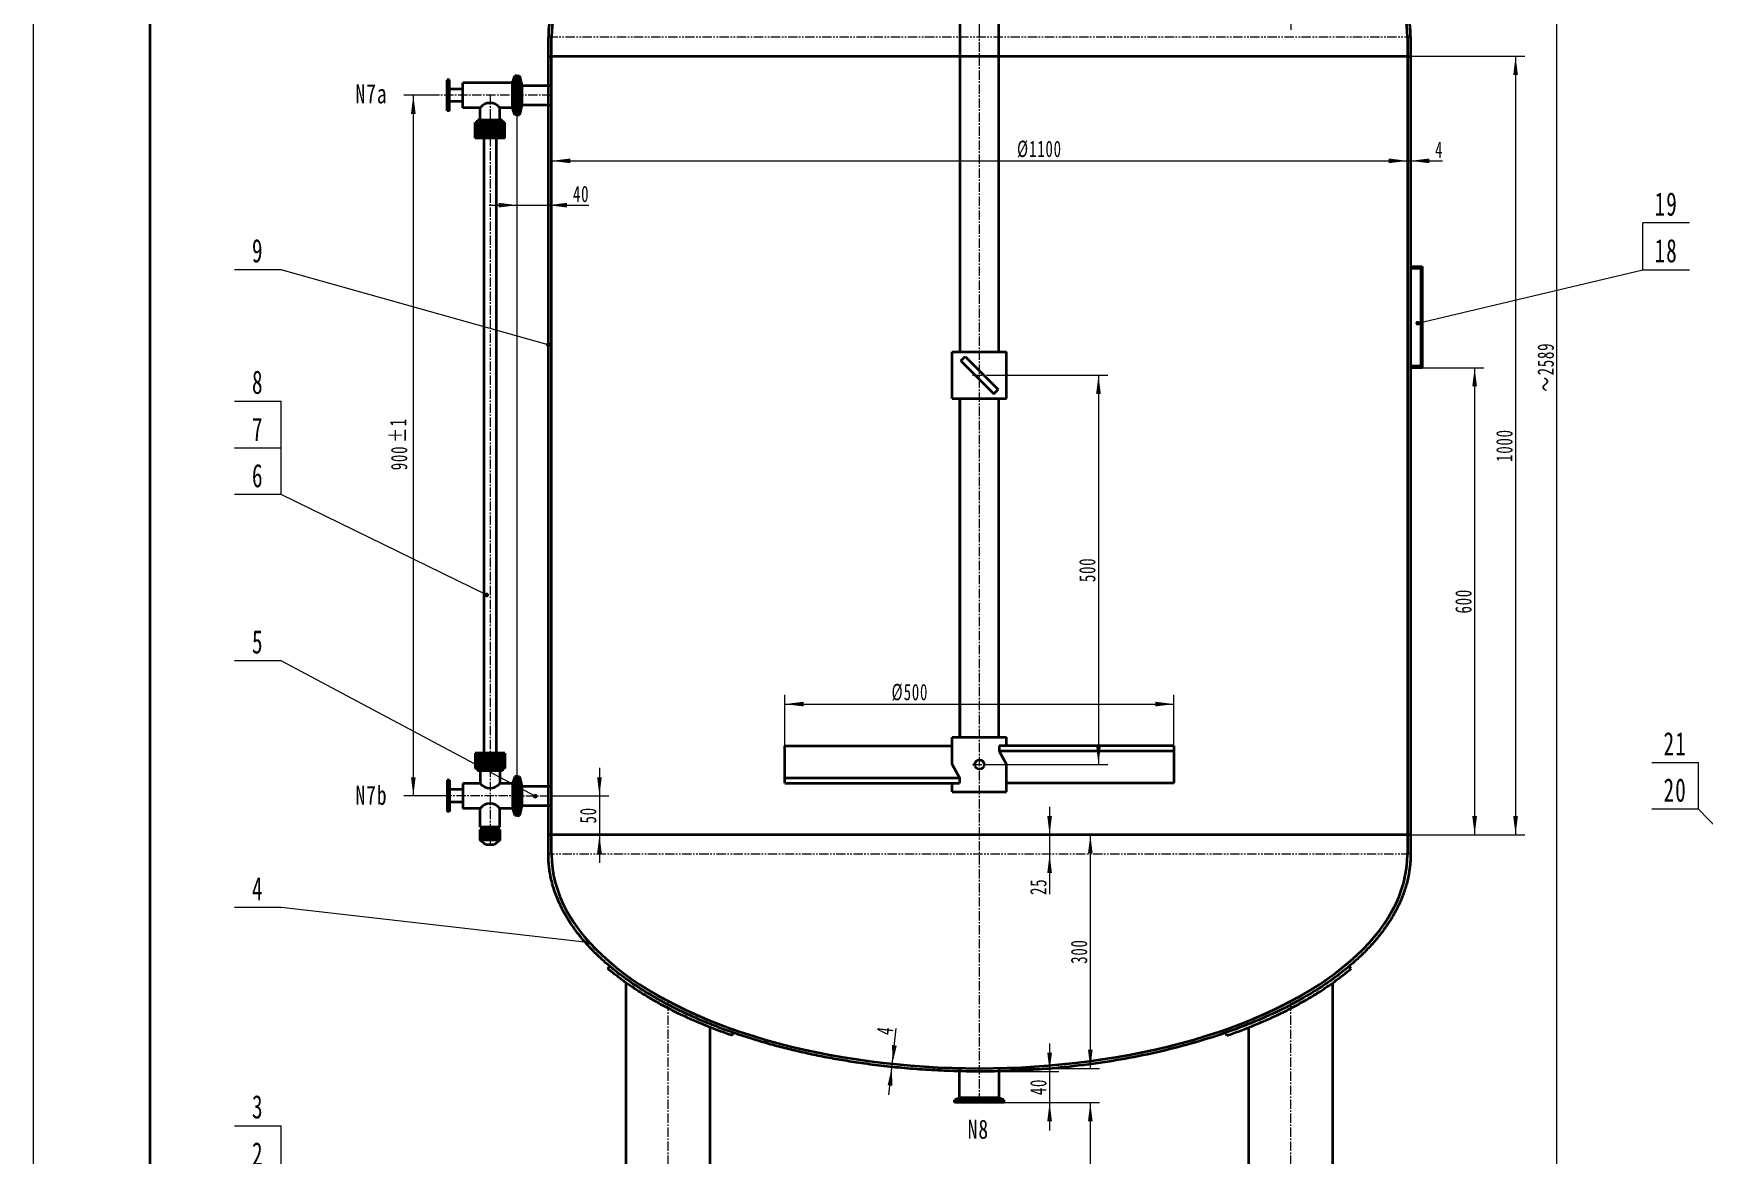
# Model space of a CAD drawing. Header units: millimetres. Extents: x -1782 to 1782, y -2523 to 2523.
# Drawn here: x -1782 to 364, y -276 to 1164 of the extents above; entities that cross this region are included whole.
import ezdxf

# ---------------------------------------------------------------- set-up
doc = ezdxf.new("R2010")
doc.units = ezdxf.units.MM
doc.linetypes.add('双点画线', pattern=[22, 12, -2, 2, -2, 2, -2])
doc.linetypes.add('点画线', pattern=[18, 12, -2, 2, -2])
doc.layers.get('0').update_dxf_attribs({"lineweight": 35})
for name, color, linetype, lineweight in [('中心线层', 1, '点画线', 18), ('双点画线', 6, '双点画线', 18), ('尺寸线层', 3, 'Continuous', 18), ('粗实线层', 7, 'Continuous', 35), ('细实线层', 4, 'Continuous', 18)]:
    doc.layers.add(name, color=color, linetype=linetype, lineweight=lineweight)
doc.styles.add('标准', font='', dxfattribs={"width": 0.667})
doc.styles.get('标准').set_extended_font_data('宋体')
doc.dimstyles.new('标准', dxfattribs={"dimscale": 6, "dimtxt": 3.5, "dimasz": 4, "dimexe": 2, "dimexo": 0, "dimtad": 1, "dimdsep": 46, "dimtxsty": '标准', "dimblk": '_CAXARROW', "dimcen": 0, "dimdle": 6, "dimazin": 2, "dimtfac": 0.707107, "dimtdec": 3, "dimtmove": 2, "dimatfit": 3, "dimfxl": 1, "dimfrac": 2, "dimtolj": 1, "dimarcsym": 1})

# ---------------------------------------------------------------- blocks, each defined once
blk = doc.blocks.new('*X3')
at = {"layer": '粗实线层'}
blk.add_line((-272, -410.5), (-272, 410.5), dxfattribs=at)
at = {"layer": '细实线层'}
blk.add_line((-297, -420.5), (-297, 420.5), dxfattribs=at)
blk = doc.blocks.new('*X5')
at = {"layer": '尺寸线层', "linetype": 'Continuous'}
for points in [[(122.7, 1134.4), (125.7, 1110.4), (119.7, 1110.4)], [(122.7, 134.4), (125.7, 158.4), (119.7, 158.4)]]:
    blk.add_hatch(color=0, dxfattribs=at).paths.add_polyline_path(points, flags=0)
at = {"layer": '尺寸线层', "color": 0, "linetype": 'Continuous'}
for p, q in [((-12.2, 1134.4), (134.7, 1134.4)), ((122.7, 1134.4), (122.7, 134.4)), ((-12.2, 134.4), (134.7, 134.4))]:
    blk.add_line(p, q, dxfattribs=at)
at = {"layer": '尺寸线层', "color": 0, "insert": (108.4, 634.4), "char_height": 21, "width": 79.566, "attachment_point": 5, "rotation": 90, "line_spacing_factor": 1.15057, "style": '标准'}
blk.add_mtext('\\T1.1;1000', dxfattribs=at)
blk = doc.blocks.new('_CAXARROW')
blk.add_hatch(color=0).paths.add_polyline_path([(0, 0), (-1, 0.125), (-1, -0.125)], flags=0)
blk = doc.blocks.new('*X6')
at = {"layer": '尺寸线层', "linetype": 'Continuous'}
for points in [[(-566.2, 1180.2), (-542.2, 1183.2), (-542.2, 1177.2)], [(-166.2, 1180.2), (-190.2, 1183.2), (-190.2, 1177.2)]]:
    blk.add_hatch(color=0, dxfattribs=at).paths.add_polyline_path(points, flags=0)
at = {"layer": '尺寸线层', "color": 0, "linetype": 'Continuous'}
for p, q in [((-166.2, 1285), (-166.2, 1168.2)), ((-566.2, 1157.9), (-566.2, 1192.2)), ((-566.2, 1180.2), (-166.2, 1180.2))]:
    blk.add_line(p, q, dxfattribs=at)
at = {"layer": '尺寸线层', "color": 0, "insert": (-366.2, 1194.6), "char_height": 21, "width": 60.66, "attachment_point": 5, "line_spacing_factor": 1.15057, "style": '标准'}
blk.add_mtext('\\T1.1;400', dxfattribs=at)
blk = doc.blocks.new('*X7')
at = {"layer": '尺寸线层', "linetype": 'Continuous'}
for points in [[(-413.3, 724.7), (-410.3, 700.7), (-416.3, 700.7)], [(-413.3, 224.7), (-410.3, 248.7), (-416.3, 248.7)]]:
    blk.add_hatch(color=0, dxfattribs=at).paths.add_polyline_path(points, flags=0)
at = {"layer": '尺寸线层', "color": 0, "linetype": 'Continuous'}
for p, q in [((-557.3, 724.7), (-401.3, 724.7)), ((-413.3, 724.7), (-413.3, 224.7)), ((-560.3, 224.7), (-401.3, 224.7))]:
    blk.add_line(p, q, dxfattribs=at)
at = {"layer": '尺寸线层', "color": 0, "insert": (-427.6, 474.7), "char_height": 21, "width": 59.721, "attachment_point": 5, "rotation": 90, "line_spacing_factor": 1.15057, "style": '标准'}
blk.add_mtext('\\T1.1;500', dxfattribs=at)
blk = doc.blocks.new('*X8')
at = {"layer": '尺寸线层', "linetype": 'Continuous'}
for points in [[(-816.3, 302.3), (-792.3, 305.3), (-792.3, 299.3)], [(-316.3, 302.3), (-340.3, 305.3), (-340.3, 299.3)]]:
    blk.add_hatch(color=0, dxfattribs=at).paths.add_polyline_path(points, flags=0)
at = {"layer": '尺寸线层', "color": 0, "linetype": 'Continuous'}
for p, q in [((-816.3, 223.8), (-816.3, 314.3)), ((-816.3, 302.3), (-316.3, 302.3)), ((-316.3, 223.8), (-316.3, 314.3))]:
    blk.add_line(p, q, dxfattribs=at)
at = {"layer": '尺寸线层', "color": 0, "insert": (-655.7, 317.3), "char_height": 21, "width": 82.853, "attachment_point": 5, "line_spacing_factor": 1.15057, "style": '标准'}
blk.add_mtext('\\T1.1;%%C500', dxfattribs=at)
blk = doc.blocks.new('*X9')
at = {"layer": '尺寸线层', "linetype": 'Continuous'}
for points in [[(175.8, 2029.7), (172.8, 2005.7), (178.8, 2005.7)], [(175.8, -559.6), (172.8, -535.6), (178.8, -535.6)]]:
    blk.add_hatch(color=0, dxfattribs=at).paths.add_polyline_path(points, flags=0)
at = {"layer": '尺寸线层', "color": 0, "linetype": 'Continuous'}
for p, q in [((-479.4, 2029.7), (187.8, 2029.7)), ((175.8, -559.6), (175.8, 2029.7)), ((-101.2, -559.6), (187.8, -559.6))]:
    blk.add_line(p, q, dxfattribs=at)
at = {"layer": '尺寸线层', "color": 0, "insert": (161.5, 735), "char_height": 21, "width": 123.199, "attachment_point": 5, "rotation": 90, "line_spacing_factor": 1.15057, "style": '标准'}
blk.add_mtext('\\T1.1;～2589', dxfattribs=at)
blk = doc.blocks.new('*X12')
at = {"layer": '尺寸线层', "linetype": 'Continuous'}
for points in [[(-1116.2, 1000.1), (-1092.2, 1003.1), (-1092.2, 997.1)], [(-16.2, 1000.1), (-40.2, 1003.1), (-40.2, 997.1)]]:
    blk.add_hatch(color=0, dxfattribs=at).paths.add_polyline_path(points, flags=0)
at = {"layer": '尺寸线层', "color": 0, "linetype": 'Continuous'}
for p, q in [((-1116.2, 999.8), (-1116.2, 1012.1)), ((-16.2, 1018.3), (-16.2, 988.1)), ((-1116.2, 1000.1), (-16.2, 1000.1))]:
    blk.add_line(p, q, dxfattribs=at)
at = {"layer": '尺寸线层', "color": 0, "insert": (-489.2, 1015.1), "char_height": 21, "width": 104.888, "attachment_point": 5, "line_spacing_factor": 1.15057, "style": '标准'}
blk.add_mtext('\\T1.1;%%C1100', dxfattribs=at)
blk = doc.blocks.new('*X13')
at = {"layer": '尺寸线层', "linetype": 'Continuous'}
for points in [[(-16.2, 1000.1), (-40.2, 1003.1), (-40.2, 997.1)], [(-12.2, 1000.1), (11.8, 1003.1), (11.8, 997.1)]]:
    blk.add_hatch(color=0, dxfattribs=at).paths.add_polyline_path(points, flags=0)
at = {"layer": '尺寸线层', "color": 0, "linetype": 'Continuous'}
for p, q in [((-16.2, 1017.9), (-16.2, 988.1)), ((-12.2, 1016.3), (-12.2, 988.1)), ((-52.2, 1000.1), (28.9, 1000.1))]:
    blk.add_line(p, q, dxfattribs=at)
at = {"layer": '尺寸线层', "color": 0, "insert": (24.5, 1014.4), "char_height": 21, "width": 42, "attachment_point": 5, "line_spacing_factor": 1.15057, "style": '标准'}
blk.add_mtext('\\T1.1;4', dxfattribs=at)
blk = doc.blocks.new('*X14')
at = {"layer": '尺寸线层', "linetype": 'Continuous'}
for points in [[(70.1, 734.4), (73.1, 710.4), (67.1, 710.4)], [(70.1, 134.4), (73.1, 158.4), (67.1, 158.4)]]:
    blk.add_hatch(color=0, dxfattribs=at).paths.add_polyline_path(points, flags=0)
at = {"layer": '尺寸线层', "color": 0, "linetype": 'Continuous'}
for p, q in [((2.8, 734.4), (82.1, 734.4)), ((70.1, 734.4), (70.1, 134.4)), ((-12.2, 134.4), (82.1, 134.4))]:
    blk.add_line(p, q, dxfattribs=at)
at = {"layer": '尺寸线层', "color": 0, "insert": (55.8, 434.4), "char_height": 21, "width": 60.191, "attachment_point": 5, "rotation": 90, "line_spacing_factor": 1.15057, "style": '标准'}
blk.add_mtext('\\T1.1;600', dxfattribs=at)
blk = doc.blocks.new('*X15')
at = {"layer": '尺寸线层', "linetype": 'Continuous'}
for points in [[(-476.1, -169.6), (-473.1, -145.6), (-479.1, -145.6)], [(-476.1, -209.6), (-473.1, -233.6), (-479.1, -233.6)]]:
    blk.add_hatch(color=0, dxfattribs=at).paths.add_polyline_path(points, flags=0)
at = {"layer": '尺寸线层', "color": 0, "linetype": 'Continuous'}
for p, q in [((-476.1, -133.6), (-476.1, -245.6)), ((-566.2, -169.6), (-464.1, -169.6)), ((-566.2, -209.6), (-464.1, -209.6))]:
    blk.add_line(p, q, dxfattribs=at)
at = {"layer": '尺寸线层', "color": 0, "insert": (-490.5, -189.6), "char_height": 21, "width": 42, "attachment_point": 5, "rotation": 90, "line_spacing_factor": 1.15057, "style": '标准'}
blk.add_mtext('\\T1.1;40', dxfattribs=at)
blk = doc.blocks.new('*X16')
at = {"layer": '尺寸线层', "linetype": 'Continuous'}
for points in [[(-423.8, -209.6), (-420.8, -233.6), (-426.8, -233.6)], [(-423.8, -559.6), (-420.8, -535.6), (-426.8, -535.6)]]:
    blk.add_hatch(color=0, dxfattribs=at).paths.add_polyline_path(points, flags=0)
at = {"layer": '尺寸线层', "color": 0, "linetype": 'Continuous'}
for p, q in [((-534.3, -209.6), (-411.8, -209.6)), ((-423.8, -209.6), (-423.8, -559.6)), ((-231.2, -559.6), (-435.8, -559.6))]:
    blk.add_line(p, q, dxfattribs=at)
at = {"layer": '尺寸线层', "color": 0, "insert": (-438.2, -384.6), "char_height": 21, "width": 59.721, "attachment_point": 5, "rotation": 90, "line_spacing_factor": 1.15057, "style": '标准'}
blk.add_mtext('\\T1.1;350', dxfattribs=at)
blk = doc.blocks.new('*X17')
at = {"layer": '尺寸线层', "linetype": 'Continuous'}
for points in [[(-423.8, 134.4), (-420.8, 110.4), (-426.8, 110.4)], [(-423.8, -165.6), (-420.8, -141.6), (-426.8, -141.6)]]:
    blk.add_hatch(color=0, dxfattribs=at).paths.add_polyline_path(points, flags=0)
at = {"layer": '尺寸线层', "color": 0, "linetype": 'Continuous'}
for p, q in [((-485, 134.4), (-411.8, 134.4)), ((-423.8, 134.4), (-423.8, -165.6)), ((-566.2, -165.6), (-411.8, -165.6))]:
    blk.add_line(p, q, dxfattribs=at)
at = {"layer": '尺寸线层', "color": 0, "insert": (-438.2, -15.6), "char_height": 21, "width": 59.721, "attachment_point": 5, "rotation": 90, "line_spacing_factor": 1.15057, "style": '标准'}
blk.add_mtext('\\T1.1;300', dxfattribs=at)
blk = doc.blocks.new('*X18')
at = {"layer": '尺寸线层', "linetype": 'Continuous'}
for points in [[(-476.1, 134.4), (-473.1, 158.4), (-479.1, 158.4)], [(-476.1, 109.4), (-473.1, 85.4), (-479.1, 85.4)]]:
    blk.add_hatch(color=0, dxfattribs=at).paths.add_polyline_path(points, flags=0)
at = {"layer": '尺寸线层', "color": 0, "linetype": 'Continuous'}
for p, q in [((-476.1, 170.4), (-476.1, 58)), ((-473.1, 134.4), (-488.1, 134.4))]:
    blk.add_line(p, q, dxfattribs=at)
at = {"layer": '尺寸线层', "color": 0, "insert": (-490.5, 67.6), "char_height": 21, "width": 42, "attachment_point": 5, "rotation": 90, "line_spacing_factor": 1.15057, "style": '标准'}
blk.add_mtext('\\T1.1;25', dxfattribs=at)
blk = doc.blocks.new('*X19')
at = {"layer": '尺寸线层', "linetype": 'Continuous'}
for points in [[(-678.2, -159.9), (-678.5, -135.7), (-672.5, -136.4)], [(-678.6, -163.9), (-684.3, -187.4), (-678.3, -188.1)]]:
    blk.add_hatch(color=0, dxfattribs=at).paths.add_polyline_path(points, flags=0)
at = {"layer": '尺寸线层', "color": 0, "linetype": 'Continuous'}
for p, q in [((-682.6, -199.7), (-673.1, -114.4)), ((-686.6, -163), (-666.7, -165.2)), ((-686.2, -159), (-666.2, -161.2))]:
    blk.add_line(p, q, dxfattribs=at)
at = {"layer": '尺寸线层', "color": 0, "insert": (-687.7, -117.2), "char_height": 21, "width": 42, "attachment_point": 5, "rotation": 83.6257, "line_spacing_factor": 1.15057, "style": '标准'}
blk.add_mtext('\\T1.1;4', dxfattribs=at)
blk = doc.blocks.new('*X41')
at = {"layer": '尺寸线层', "linetype": 'Continuous'}
for points in [[(-1160.2, 943.2), (-1184.2, 946.2), (-1184.2, 940.2)], [(-1120.2, 943.2), (-1096.2, 946.2), (-1096.2, 940.2)]]:
    blk.add_hatch(color=0, dxfattribs=at).paths.add_polyline_path(points, flags=0)
at = {"layer": '尺寸线层', "color": 0, "linetype": 'Continuous'}
for p, q in [((-1196.2, 943.2), (-1068.3, 943.2)), ((-1120.2, 944.2), (-1120.2, 931.2))]:
    blk.add_line(p, q, dxfattribs=at)
at = {"layer": '尺寸线层', "color": 0, "insert": (-1078.1, 957.5), "char_height": 21, "width": 42, "attachment_point": 5, "line_spacing_factor": 1.15057, "style": '标准'}
blk.add_mtext('\\T1.1;40', dxfattribs=at)
blk = doc.blocks.new('*X43')
at = {"color": 0, "char_height": 21, "attachment_point": 1, "rotation": 90, "line_spacing_factor": 1.15057, "style": '标准'}
for s, insert, width in [('\\T1.1;%%P1', (-1323.8, 638.1), 124.201), ('\\T1.1;900', (-1322.6, 602.7), 253.233)]:
    blk.add_mtext(s, dxfattribs=dict(at, insert=insert, width=width))
blk = doc.blocks.new('*X42')
at = {"layer": '尺寸线层', "linetype": 'Continuous'}
for points in [[(-1293.8, 1084.4), (-1290.8, 1060.4), (-1296.8, 1060.4)], [(-1293.8, 184.4), (-1290.8, 208.4), (-1296.8, 208.4)]]:
    blk.add_hatch(color=0, dxfattribs=at).paths.add_polyline_path(points, flags=0)
at = {"layer": '尺寸线层', "color": 0, "linetype": 'Continuous'}
for p, q in [((-1262.8, 1084.4), (-1305.8, 1084.4)), ((-1293.8, 1084.4), (-1293.8, 184.4)), ((-1255.9, 184.4), (-1305.8, 184.4))]:
    blk.add_line(p, q, dxfattribs=at)
at = {"layer": '尺寸线层', "color": 0}
blk.add_blockref('*X43', (0, 0), dxfattribs=at)
blk = doc.blocks.new('*X44')
at = {"layer": '尺寸线层', "linetype": 'Continuous'}
for points in [[(-1054.6, 184.4), (-1051.6, 208.4), (-1057.6, 208.4)], [(-1054.6, 134.4), (-1051.6, 110.4), (-1057.6, 110.4)]]:
    blk.add_hatch(color=0, dxfattribs=at).paths.add_polyline_path(points, flags=0)
at = {"layer": '尺寸线层', "color": 0, "linetype": 'Continuous'}
for p, q in [((-1054.6, 220.4), (-1054.6, 98.4)), ((-1116.2, 184.4), (-1042.6, 184.4)), ((-1116.2, 134.4), (-1042.6, 134.4))]:
    blk.add_line(p, q, dxfattribs=at)
at = {"layer": '尺寸线层', "color": 0, "insert": (-1069, 159.4), "char_height": 21, "width": 42, "attachment_point": 5, "rotation": 90, "line_spacing_factor": 1.15057, "style": '标准'}
blk.add_mtext('\\T1.1;50', dxfattribs=at)
blk = doc.blocks.new('C$E6778EEB6B824729816D1E28E424087D')
at = {"layer": '中心线层'}
for p, q in [((-9.1, -725.1), (8.9, -725.1)), ((-9.1, -1225.1), (8.9, -1225.1))]:
    blk.add_line(p, q, dxfattribs=at)
at = {"layer": '粗实线层'}
for p, q in [((25, -695.1), (25, 0)), ((-25, -695.1), (-25, 0)), ((-35.1, -755.1), (-35.1, -695.1)), ((-35.1, -695.1), (34.9, -695.1)), ((-24.1, -706.7), (-18.5, -701)), ((-24.1, -706.7), (18.3, -749.1)), ((-18.5, -701), (23.9, -743.5)), ((34.9, -755.1), (34.9, -695.1)), ((18.3, -749.1), (23.9, -743.5)), ((-35.1, -755.1), (34.9, -755.1)), ((-25.1, -1190.1), (-25.1, -755.1)), ((-25, -1190.1), (-25, -755.1)), ((24.9, -1190.1), (24.9, -755.1)), ((25, -1190.1), (25, -755.1)), ((-250.1, -1249.1), (-250.1, -1201)), ((-250.1, -1201), (-35.1, -1201)), ((-35.1, -1190.1), (34.9, -1190.1)), ((-35.1, -1225.1), (-35.1, -1190.1)), ((249.9, -1201), (25.4, -1201)), ((25.4, -1201), (25.4, -1208.1)), ((34.9, -1201), (34.9, -1190.1)), ((249.9, -1201), (249.9, -1249.1)), ((249.9, -1208.1), (25.4, -1208.1)), ((25.4, -1208.1), (34.9, -1225.1)), ((-250.1, -1242.1), (-25.5, -1242.1)), ((-35.1, -1225.1), (-25.5, -1242.1)), ((-25.5, -1242.1), (-25.5, -1249.1)), ((34.9, -1260.1), (34.9, -1225.1)), ((-250.1, -1249.1), (-25.5, -1249.1)), ((-35.1, -1260.1), (-35.1, -1249.1)), ((-35.1, -1260.1), (34.9, -1260.1)), ((249.9, -1249.1), (34.9, -1249.1))]:
    blk.add_line(p, q, dxfattribs=at)
blk.add_circle((-0.1, -1225.1), 6, dxfattribs=at)
blk = doc.blocks.new('*X61')
at = {"layer": '细实线层', "lineweight": 18}
h = blk.add_hatch(color=0, dxfattribs=at)
edge = h.paths.add_edge_path(flags=0)
edge.add_arc((0, 0), 3, 0, 360)
at = {"layer": '细实线层', "color": 0}
for p, q in [((-528.7, 313.3), (-468.7, 313.3)), ((-468.7, 253.3), (-468.7, 313.3)), ((-528.7, 253.3), (-468.7, 253.3)), ((-468.7, 193.3), (-468.7, 253.3)), ((-468.7, 193.3), (-528.7, 193.3)), ((0, 0), (-468.7, 193.3))]:
    blk.add_line(p, q, dxfattribs=at)
at = {"layer": '细实线层', "color": 0, "lineweight": 18, "char_height": 30, "width": 102, "attachment_point": 8, "line_spacing_factor": 1.15057, "style": '标准'}
for s, insert in [('\\T1.1;3', (-498.7, 322.3)), ('\\T1.1;2', (-498.7, 262.3)), ('\\T1.1;1', (-498.7, 202.3))]:
    blk.add_mtext(s, dxfattribs=dict(at, insert=insert))
blk = doc.blocks.new('*X62')
at = {"layer": '细实线层', "lineweight": 18}
h = blk.add_hatch(color=0, dxfattribs=at)
edge = h.paths.add_edge_path(flags=0)
edge.add_arc((0, 0), 3, 0, 360)
at = {"layer": '细实线层', "color": 0}
for p, q in [((-393.6, 45), (-453.6, 45)), ((0, 0), (-393.6, 45))]:
    blk.add_line(p, q, dxfattribs=at)
at = {"layer": '细实线层', "color": 0, "lineweight": 18, "insert": (-423.6, 54), "char_height": 30, "width": 102, "attachment_point": 8, "line_spacing_factor": 1.15057, "style": '标准'}
blk.add_mtext('\\T1.1;4', dxfattribs=at)
blk = doc.blocks.new('*X63')
at = {"layer": '细实线层', "lineweight": 18}
h = blk.add_hatch(color=0, dxfattribs=at)
edge = h.paths.add_edge_path(flags=0)
edge.add_arc((0, 0), 3, 0, 360)
at = {"layer": '细实线层', "color": 0}
for p, q in [((-326.6, 173.8), (-386.6, 173.8)), ((0, 0), (-326.6, 173.8))]:
    blk.add_line(p, q, dxfattribs=at)
at = {"layer": '细实线层', "color": 0, "lineweight": 18, "insert": (-356.6, 182.8), "char_height": 30, "width": 102, "attachment_point": 8, "line_spacing_factor": 1.15057, "style": '标准'}
blk.add_mtext('\\T1.1;5', dxfattribs=at)
blk = doc.blocks.new('*X64')
at = {"layer": '细实线层', "lineweight": 18}
h = blk.add_hatch(color=0, dxfattribs=at)
edge = h.paths.add_edge_path(flags=0)
edge.add_arc((0, 0), 3, 0, 360)
at = {"layer": '细实线层', "color": 0}
for p, q in [((-324.1, 248.9), (-264.1, 248.9)), ((-264.1, 188.9), (-264.1, 248.9)), ((-324.1, 188.9), (-264.1, 188.9)), ((-264.1, 128.9), (-264.1, 188.9)), ((-264.1, 128.9), (-324.1, 128.9)), ((0, 0), (-264.1, 128.9))]:
    blk.add_line(p, q, dxfattribs=at)
at = {"layer": '细实线层', "color": 0, "lineweight": 18, "char_height": 30, "width": 102, "attachment_point": 8, "line_spacing_factor": 1.15057, "style": '标准'}
for s, insert in [('\\T1.1;8', (-294.1, 257.9)), ('\\T1.1;7', (-294.1, 197.9)), ('\\T1.1;6', (-294.1, 137.9))]:
    blk.add_mtext(s, dxfattribs=dict(at, insert=insert))
blk = doc.blocks.new('*X65')
at = {"layer": '细实线层', "lineweight": 18}
h = blk.add_hatch(color=0, dxfattribs=at)
edge = h.paths.add_edge_path(flags=0)
edge.add_arc((0, 0), 3, 0, 360)
at = {"layer": '细实线层', "color": 0}
for p, q in [((-343.4, 96.3), (-403.4, 96.3)), ((0, 0), (-343.4, 96.3))]:
    blk.add_line(p, q, dxfattribs=at)
at = {"layer": '细实线层', "color": 0, "lineweight": 18, "insert": (-373.4, 105.3), "char_height": 30, "width": 102, "attachment_point": 8, "line_spacing_factor": 1.15057, "style": '标准'}
blk.add_mtext('\\T1.1;9', dxfattribs=at)
blk = doc.blocks.new('*X70')
at = {"layer": '细实线层', "lineweight": 18}
h = blk.add_hatch(color=0, dxfattribs=at)
edge = h.paths.add_edge_path(flags=0)
edge.add_arc((0, 0), 3, 0, 360)
at = {"layer": '细实线层', "color": 0}
for p, q in [((289.3, 68.7), (289.3, 128.7)), ((349.3, 128.7), (289.3, 128.7)), ((0, 0), (289.3, 68.7)), ((289.3, 68.7), (349.3, 68.7))]:
    blk.add_line(p, q, dxfattribs=at)
at = {"layer": '细实线层', "color": 0, "lineweight": 18, "char_height": 30, "width": 102, "attachment_point": 8, "line_spacing_factor": 1.15057, "style": '标准'}
for s, insert in [('\\T1.1;19', (319.3, 137.7)), ('\\T1.1;18', (319.3, 77.7))]:
    blk.add_mtext(s, dxfattribs=dict(at, insert=insert))
blk = doc.blocks.new('*X71')
at = {"layer": '细实线层', "lineweight": 18}
h = blk.add_hatch(color=0, dxfattribs=at)
edge = h.paths.add_edge_path(flags=0)
edge.add_arc((0, 0), 3, 0, 360)
at = {"layer": '细实线层', "color": 0}
for p, q in [((-214.7, 220.8), (-154.7, 220.8)), ((-154.7, 160.8), (-154.7, 220.8)), ((-154.7, 160.8), (-214.7, 160.8)), ((0, 0), (-154.7, 160.8))]:
    blk.add_line(p, q, dxfattribs=at)
at = {"layer": '细实线层', "color": 0, "lineweight": 18, "char_height": 30, "width": 102, "attachment_point": 8, "line_spacing_factor": 1.15057, "style": '标准'}
for s, insert in [('\\T1.1;21', (-184.7, 229.8)), ('\\T1.1;20', (-184.7, 169.8))]:
    blk.add_mtext(s, dxfattribs=dict(at, insert=insert))

msp = doc.modelspace()

# ---------------------------------------------------------------- linework, layer by layer
for p, q in [((-1120.233, 109.391), (-1120.233, 1159.391)), ((-1116.233, 109.391), (-1116.233, 1159.391)), ((-16.233, 1159.391), (-16.233, 109.391)), ((-12.233, 1159.391), (-12.233, 109.391)), ((-1120.233, 1134.391), (-12.233, 1134.391)), ((-1250.233, 1064.391), (-1250.233, 1104.391)), ((-1247.233, 1104.391), (-1250.233, 1104.391)), ((-1247.233, 1101.891), (-1250.233, 1101.891)), ((-1247.233, 1099.391), (-1250.233, 1099.391)), ((-1247.233, 1096.891), (-1250.233, 1096.891)), ((-1247.233, 1064.391), (-1247.233, 1104.391)), ((-1230.233, 1068.391), (-1230.233, 1100.391)), ((-1166.233, 1100.391), (-1230.233, 1100.391)), ((-1166.233, 1100.391), (-1163.233, 1109.391)), ((-1166.233, 1068.391), (-1166.233, 1100.391)), ((-1163.233, 1059.391), (-1163.233, 1109.391)), ((-1160.233, 1109.391), (-1163.233, 1109.391)), ((-1160.233, 1059.391), (-1160.233, 1109.391)), ((-1160.233, 1109.391), (-1157.233, 1109.391)), ((-1160.233, 1059.391), (-1160.233, 1109.391)), ((-1157.233, 1059.391), (-1157.233, 1109.391)), ((-1157.233, 1109.391), (-1154.233, 1096.891)), ((-1154.233, 1096.891), (-1154.233, 1071.891)), ((-1154.233, 1096.891), (-1116.233, 1096.891)), ((-1247.233, 1094.391), (-1250.233, 1094.391)), ((-1247.233, 1091.891), (-1250.233, 1091.891)), ((-1247.233, 1089.391), (-1250.233, 1089.391)), ((-1247.233, 1086.891), (-1250.233, 1086.891)), ((-1247.233, 1084.391), (-1250.233, 1084.391)), ((-1247.233, 1081.891), (-1250.233, 1081.891)), ((-1247.233, 1079.391), (-1250.233, 1079.391)), ((-1247.233, 1076.891), (-1250.233, 1076.891)), ((-1247.233, 1074.391), (-1250.233, 1074.391)), ((-1230.233, 1092.391), (-1247.233, 1092.391)), ((-1230.233, 1076.391), (-1247.233, 1076.391)), ((-1247.233, 1071.891), (-1250.233, 1071.891)), ((-1247.233, 1069.391), (-1250.233, 1069.391)), ((-1247.233, 1066.891), (-1250.233, 1066.891)), ((-1247.233, 1064.391), (-1250.233, 1064.391)), ((-1207.733, 1068.391), (-1230.233, 1068.391)), ((-1179.233, 1052.391), (-1211.233, 1052.391)), ((-1211.233, 1049.391), (-1211.233, 1052.391)), ((-1207.733, 1052.391), (-1207.733, 1068.391)), ((-1182.733, 1052.391), (-1182.733, 1068.391)), ((-1166.233, 1068.391), (-1182.733, 1068.391)), ((-1179.233, 1049.391), (-1179.233, 1052.391)), ((-1163.233, 1059.391), (-1166.233, 1068.391)), ((-1160.233, 1059.391), (-1163.233, 1059.391)), ((-1160.233, 1059.391), (-1157.233, 1059.391)), ((-1154.233, 1071.891), (-1157.233, 1059.391)), ((-1154.233, 1071.891), (-1116.233, 1071.891)), ((-1214.233, 1029.391), (-1214.233, 1049.391)), ((-1176.233, 1049.391), (-1214.233, 1049.391)), ((-1212.733, 1049.391), (-1212.733, 1029.391)), ((-1210.233, 1049.391), (-1210.233, 1029.391)), ((-1207.733, 1049.391), (-1207.733, 1029.391)), ((-1205.233, 1049.391), (-1205.233, 1029.391)), ((-1202.733, 1049.391), (-1202.733, 1029.391)), ((-1200.233, 1049.391), (-1200.233, 1029.391)), ((-1197.733, 1049.391), (-1197.733, 1029.391)), ((-1195.233, 1049.391), (-1195.233, 1029.391)), ((-1192.733, 1049.391), (-1192.733, 1029.391)), ((-1190.233, 1049.391), (-1190.233, 1029.391)), ((-1187.733, 1049.391), (-1187.733, 1029.391)), ((-1185.233, 1049.391), (-1185.233, 1029.391)), ((-1182.733, 1049.391), (-1182.733, 1029.391)), ((-1180.233, 1049.391), (-1180.233, 1029.391)), ((-1177.733, 1049.391), (-1177.733, 1029.391)), ((-1176.233, 1029.391), (-1176.233, 1049.391)), ((-1176.233, 1029.391), (-1214.233, 1029.391)), ((-1203.233, 1029.391), (-1203.233, 239.391)), ((-1187.233, 1029.391), (-1187.233, 239.391)), ((-12.233, 864.391), (2.767, 864.391)), ((-12.233, 864.391), (-12.233, 862.391)), ((-12.233, 862.391), (0.767, 862.391)), ((0.767, 862.391), (0.767, 736.391)), ((2.767, 864.391), (2.767, 734.391)), ((0.767, 736.391), (-12.233, 736.391)), ((-12.233, 736.391), (-12.233, 734.391)), ((2.767, 734.391), (-12.233, 734.391)), ((-1176.233, 239.391), (-1214.233, 239.391)), ((-1214.233, 239.391), (-1214.233, 219.391)), ((-1212.733, 239.391), (-1212.733, 219.391)), ((-1210.233, 239.391), (-1210.233, 219.391)), ((-1207.733, 239.391), (-1207.733, 219.391)), ((-1205.233, 239.391), (-1205.233, 219.391)), ((-1202.733, 239.391), (-1202.733, 219.391)), ((-1200.233, 239.391), (-1200.233, 219.391)), ((-1197.733, 239.391), (-1197.733, 219.391)), ((-1195.233, 239.391), (-1195.233, 219.391)), ((-1192.733, 239.391), (-1192.733, 219.391)), ((-1190.233, 239.391), (-1190.233, 219.391)), ((-1187.733, 239.391), (-1187.733, 219.391)), ((-1185.233, 239.391), (-1185.233, 219.391)), ((-1182.733, 239.391), (-1182.733, 219.391)), ((-1180.233, 239.391), (-1180.233, 219.391)), ((-1177.733, 239.391), (-1177.733, 219.391)), ((-1176.233, 239.391), (-1176.233, 219.391)), ((-1176.233, 219.391), (-1214.233, 219.391)), ((-1211.233, 219.391), (-1211.233, 216.391)), ((-1179.233, 216.391), (-1211.233, 216.391)), ((-1207.733, 216.391), (-1207.733, 200.391)), ((-1182.733, 216.391), (-1182.733, 200.391)), ((-1179.233, 219.391), (-1179.233, 216.391)), ((-1250.233, 204.391), (-1250.233, 164.391)), ((-1247.233, 204.391), (-1250.233, 204.391)), ((-1247.233, 201.891), (-1250.233, 201.891)), ((-1247.233, 199.391), (-1250.233, 199.391)), ((-1247.233, 196.891), (-1250.233, 196.891)), ((-1247.233, 194.391), (-1250.233, 194.391)), ((-1247.233, 204.391), (-1247.233, 164.391)), ((-1230.233, 200.391), (-1230.233, 168.391)), ((-1207.733, 200.391), (-1230.233, 200.391)), ((-1166.233, 200.391), (-1182.733, 200.391)), ((-1163.233, 209.391), (-1166.233, 200.391)), ((-1166.233, 200.391), (-1166.233, 168.391)), ((-1163.233, 209.391), (-1163.233, 159.391)), ((-1160.233, 209.391), (-1163.233, 209.391)), ((-1160.233, 159.391), (-1160.233, 209.391)), ((-1160.233, 209.391), (-1157.233, 209.391)), ((-1160.233, 209.391), (-1160.233, 159.391)), ((-1157.233, 159.391), (-1157.233, 209.391)), ((-1157.233, 209.391), (-1154.233, 196.891)), ((-1154.233, 196.891), (-1116.233, 196.891)), ((-1154.233, 196.891), (-1154.233, 171.891)), ((-1247.233, 191.891), (-1250.233, 191.891)), ((-1247.233, 189.391), (-1250.233, 189.391)), ((-1247.233, 186.891), (-1250.233, 186.891)), ((-1247.233, 184.391), (-1250.233, 184.391)), ((-1247.233, 181.891), (-1250.233, 181.891)), ((-1247.233, 179.391), (-1250.233, 179.391)), ((-1247.233, 176.891), (-1250.233, 176.891)), ((-1247.233, 174.391), (-1250.233, 174.391)), ((-1247.233, 171.891), (-1250.233, 171.891)), ((-1230.233, 192.391), (-1247.233, 192.391)), ((-1230.233, 176.391), (-1247.233, 176.391)), ((-1154.233, 171.891), (-1157.233, 159.391)), ((-1154.233, 171.891), (-1116.233, 171.891)), ((-1247.233, 169.391), (-1250.233, 169.391)), ((-1247.233, 166.891), (-1250.233, 166.891)), ((-1247.233, 164.391), (-1250.233, 164.391)), ((-1207.733, 168.391), (-1230.233, 168.391)), ((-1207.733, 144.391), (-1207.733, 168.391)), ((-1182.733, 144.391), (-1182.733, 168.391)), ((-1166.233, 168.391), (-1182.733, 168.391)), ((-1166.233, 168.391), (-1163.233, 159.391)), ((-1160.233, 159.391), (-1163.233, 159.391)), ((-1160.233, 159.391), (-1157.233, 159.391)), ((-1182.733, 144.391), (-1207.733, 144.391)), ((-1182.733, 141.391), (-1207.733, 141.391)), ((-1207.733, 127.391), (-1207.733, 141.391)), ((-1205.233, 141.391), (-1205.233, 127.391)), ((-1202.733, 141.391), (-1202.733, 127.391)), ((-1200.733, 144.391), (-1200.733, 141.391)), ((-1200.233, 141.391), (-1200.233, 127.391)), ((-1197.733, 141.391), (-1197.733, 127.391)), ((-1195.233, 141.391), (-1195.233, 127.391)), ((-1192.733, 141.391), (-1192.733, 127.391)), ((-1190.233, 141.391), (-1190.233, 127.391)), ((-1189.733, 144.391), (-1189.733, 141.391)), ((-1187.733, 141.391), (-1187.733, 127.391)), ((-1185.233, 141.391), (-1185.233, 127.391)), ((-1182.733, 141.391), (-1182.733, 127.391)), ((-12.233, 134.391), (-1120.233, 134.391)), ((-1182.733, 127.391), (-1207.733, 127.391)), ((-1200.733, 121.391), (-1207.733, 127.391)), ((-1189.733, 121.391), (-1200.733, 121.391)), ((-1182.733, 127.391), (-1189.733, 121.391)), ((-1044.001, -37.39), (-1041.425, -34.327)), ((-88.465, -37.39), (-91.041, -34.327)), ((-1020.233, -551.637), (-1020.233, -55.736)), ((-112.233, -551.637), (-112.233, -55.736)), ((-912.233, -551.637), (-912.233, -113.028)), ((-884.119, -123.518), (-882.634, -119.794)), ((-248.347, -123.518), (-249.832, -119.794)), ((-220.233, -551.637), (-220.233, -113.028)), ((-591.787, -203.637), (-591.787, -165.312)), ((-540.787, -203.637), (-540.787, -165.315)), ((-591.787, -203.637), (-598.287, -206.637)), ((-534.287, -206.637), (-598.287, -206.637)), ((-598.287, -209.637), (-598.287, -206.637)), ((-534.287, -209.637), (-598.287, -209.637)), ((-540.787, -203.637), (-591.787, -203.637)), ((-534.287, -206.637), (-540.787, -203.637)), ((-534.287, -209.637), (-534.287, -206.637))]:
    msp.add_line(p, q)
for centre, start, end in [((-1195.233, 1058.403), 38.624833, 141.375167), ((-1195.233, 210.378), 218.624833, 321.375167), ((-1195.233, 158.403), 38.624833, 141.375167)]:
    msp.add_arc(centre, 16, start, end)
for centre, start_param, end_param in [((-566.233, 1159.391), 0, 3.14159265), ((-566.233, 109.391), 3.14159265, 6.28318531)]:
    msp.add_ellipse(centre, major_axis=(550, 0), ratio=0.5, start_param=start_param, end_param=end_param)
for points, knots in [([(-12.233, 1159.391), (-12.233, 1203.952), (-57.061, 1300.741), (-198.002, 1374.797), (-474.367, 1454.577), (-676.523, 1449.259), (-842.343, 1401.391), (-925.852, 1377.284), (-1068.374, 1307.144), (-1120.233, 1208.762), (-1120.233, 1159.391)], [0, 0, 0, 0, 4392.42475309, 8784.84950619, 8784.84950619, 17569.69901237, 17569.69901237, 17569.69901237, 21962.12376546, 26354.54851856, 26354.54851856, 26354.54851856, 26354.54851856]), ([(-12.233, 109.391), (-12.233, 64.83), (-57.061, -31.959), (-198.002, -106.016), (-474.367, -185.796), (-676.523, -180.477), (-842.343, -132.609), (-925.852, -108.502), (-1068.374, -38.362), (-1120.233, 60.019), (-1120.233, 109.391)], [0, 0, 0, 0, 1836.06633005, 3672.13266009, 3672.13266009, 7344.26532018, 7344.26532018, 7344.26532018, 9180.33165023, 11016.39798028, 11016.39798028, 11016.39798028, 11016.39798028])]:
    msp.add_rational_spline(points, [1, 0.916666666667, 0.791666666667, 0.75, 0.75, 0.8333333333, 0.999999999912, 0.955341801203, 0.910683602552, 0.955341801261, 1], degree=3, knots=knots)
for points in [[(-884.119, -123.518), (-948.409, -101.07), (-1002.655, -72.197), (-1044.001, -37.39)], [(-248.347, -123.518), (-184.057, -101.07), (-129.811, -72.197), (-88.465, -37.39)]]:
    msp.add_rational_spline(points, [0.978975031668, 0.94924952773, 0.933942444099, 0.933053780729], degree=3)
at = {"layer": '中心线层'}
for p, q in [((-566.233, -209.637), (-566.233, 1759.889)), ((-1116.233, 1084.391), (-1262.798, 1084.391)), ((-1195.233, 1084.391), (-1195.233, 121.391)), ((-1154.415, 184.391), (-1255.883, 184.391)), ((-1167.051, 184.391), (-1116.233, 184.391)), ((-966.233, -559.637), (-966.233, -80.362)), ((-166.233, -559.637), (-166.233, -80.362))]:
    msp.add_line(p, q, dxfattribs=at)
at = {"layer": '双点画线'}
for p, q in [((-1120.233, 1159.391), (-12.233, 1159.391)), ((-12.233, 109.391), (-1120.233, 109.391))]:
    msp.add_line(p, q, dxfattribs=at)
at = {"layer": '细实线层'}
msp.add_line((-1160.233, 184.391), (-1160.233, 1084.391), dxfattribs=at)

# ---------------------------------------------------------------- block references
at = {"xscale": 6, "yscale": 6, "zscale": 6}
msp.add_blockref('*X3', (0, 0), dxfattribs=at)
at = {"layer": '细实线层'}
for name, p in [('*X70', (-3.043, 791.58)), ('*X65', (-1120.31, 763.986)), ('*X64', (-1199.533, 442.437)), ('*X63', (-1137.052, 183.972)), ('*X71', (512.51, 6.591)), ('*X62', (-1070.085, -3.944)), ('*X61', (-994.94, -552.74))]:
    msp.add_blockref(name, p, dxfattribs=at)

# ---------------------------------------------------------------- texts
at = {"layer": '尺寸线层', "char_height": 24.5, "width": 83.34522, "attachment_point": 1, "line_spacing_factor": 1.15057, "style": '标准'}
for s, insert in [('\\T1.1;{\\W0.75;N7a}', (-1368.127, 1098.506)), ('\\T1.1;{\\W0.75;N7b}', (-1368.127, 197.481)), ('\\T1.1;{\\W0.75;N8}', (-581.384, -231.487))]:
    msp.add_mtext(s, dxfattribs=dict(at, insert=insert))

# ---------------------------------------------------------------- dimensions: what is measured, and where the dimension line sits
at = {"layer": '尺寸线层'}
dim = msp.add_linear_dim(base=(175.826, 2029.65), p1=(-101.233, -559.637), p2=(-479.435, 2029.65), angle=90, text='～2589', dimstyle='标准', override={"dimsah": 1, "dimtfac": 1, "dimtfill": 1, "dimtzin": 8}, dxfattribs=at)
dim.commit()
dim.dimension.update_dxf_attribs({"geometry": '*X9', "text_midpoint": (175.826, 735.006)})
for base, p1, p2, angle, override, picture, middle in [((-166.233, 1180.218), (-566.233, 1157.917), (-166.233, 1285.024), 0, {"dimsah": 1, "dimtfill": 1, "dimtzin": 8}, '*X6', (-366.233, 1180.218)), ((122.746, 134.391), (-12.233, 1134.391), (-12.233, 134.391), 270, {"dimsah": 1, "dimtfill": 1, "dimtzin": 8}, '*X5', (122.746, 634.391)), ((-1293.815, 184.391), (-1262.798, 1084.391), (-1255.883, 184.391), 270, {"dimsah": 1, "dimtol": 1, "dimtp": 1, "dimtm": 1, "dimtfac": 1, "dimtfill": 1, "dimtzin": 8}, '*X42', (-1293.815, 634.391)), ((70.147, 134.391), (2.767, 734.391), (-12.233, 134.391), 270, {"dimsah": 1, "dimtfill": 1, "dimtzin": 8}, '*X14', (70.147, 434.391)), ((-413.251, 224.669), (-557.324, 724.668), (-560.324, 224.669), 270, {"dimsah": 1, "dimtfill": 1, "dimtzin": 8}, '*X7', (-413.251, 474.669)), ((-1054.594, 134.391), (-1116.233, 184.391), (-1116.233, 134.391), 270, {"dimsah": 1, "dimtfill": 1, "dimtzin": 8}, '*X44', (-1054.594, 159.391)), ((-423.842, -165.609), (-484.991, 134.391), (-566.233, -165.609), 270, {"dimsah": 1, "dimtfill": 1, "dimtzin": 8}, '*X17', (-423.842, -15.609)), ((-476.087, -209.637), (-566.233, -169.635), (-566.233, -209.637), 270, {"dimsah": 1, "dimtfill": 1, "dimtzin": 8}, '*X15', (-476.087, -189.636)), ((-423.842, -559.637), (-534.287, -209.637), (-231.233, -559.637), 270, {"dimsah": 1, "dimtfill": 1, "dimtzin": 8}, '*X16', (-423.842, -384.637))]:
    dim = msp.add_linear_dim(base=base, p1=p1, p2=p2, angle=angle, dimstyle='标准', override=override, dxfattribs=at)
    dim.commit()
    dim.dimension.update_dxf_attribs({"geometry": picture, "text_midpoint": middle})
for base, p1, p2, angle, override, picture, middle in [((-16.233, 1000.12), (-1116.233, 999.784), (-16.233, 1018.263), 0, {"dimpost": '%%C<>', "dimsah": 1, "dimtfac": 1, "dimtfill": 1, "dimtzin": 8}, '*X12', (-489.232, 1000.12)), ((-1120.233, 943.18), (-1160.233, 943.18), (-1120.233, 944.188), 0, {"dimsah": 1, "dimtfill": 1, "dimtzin": 8}, '*X41', (-1078.131, 943.18)), ((-316.324, 302.313), (-816.324, 223.817), (-316.324, 223.817), 0, {"dimpost": '%%C<>', "dimsah": 1, "dimtfac": 1, "dimtfill": 1, "dimtzin": 8}, '*X8', (-655.651, 302.313)), ((-476.087, 109.391), (-473.064, 134.391), (-476.087, 109.391), 270, {"dimsah": 1, "dimtfill": 1, "dimtzin": 8}, '*X18', (-476.087, 67.56))]:
    dim = msp.add_linear_dim(base=base, p1=p1, p2=p2, angle=angle, dimstyle='标准', override=override, dxfattribs=at)
    dim.commit()
    dim.dimension.update_dxf_attribs({"geometry": picture, "text_midpoint": middle, "dimtype": 160})
dim = msp.add_linear_dim(base=(-12.233, 1000.12), p1=(-16.233, 1017.899), p2=(-12.233, 1016.331), dimstyle='标准', override={"dimsah": 1, "dimtfill": 1, "dimtzin": 8}, dxfattribs=at)
dim.commit()
dim.dimension.update_dxf_attribs({"geometry": '*X13', "text_midpoint": (24.547, 1000.12), "dimtype": 160})
dim = msp.add_linear_dim(base=(-678.159, -159.886), p1=(-686.608, -162.986), p2=(-686.162, -158.992), angle=83.625677, text='4', dimstyle='标准', override={"dimsah": 1, "dimtfac": 1, "dimtfill": 1, "dimtzin": 8}, dxfattribs=at)
dim.commit()
dim.dimension.update_dxf_attribs({"geometry": '*X19', "text_midpoint": (-673.569, -118.804), "dimtype": 160})

# ---------------------------------------------------------------- next in the draw order: block references
msp.add_blockref('C$E6778EEB6B824729816D1E28E424087D', (-566.233, 1449.75))

doc.saveas('drawing.dxf')
